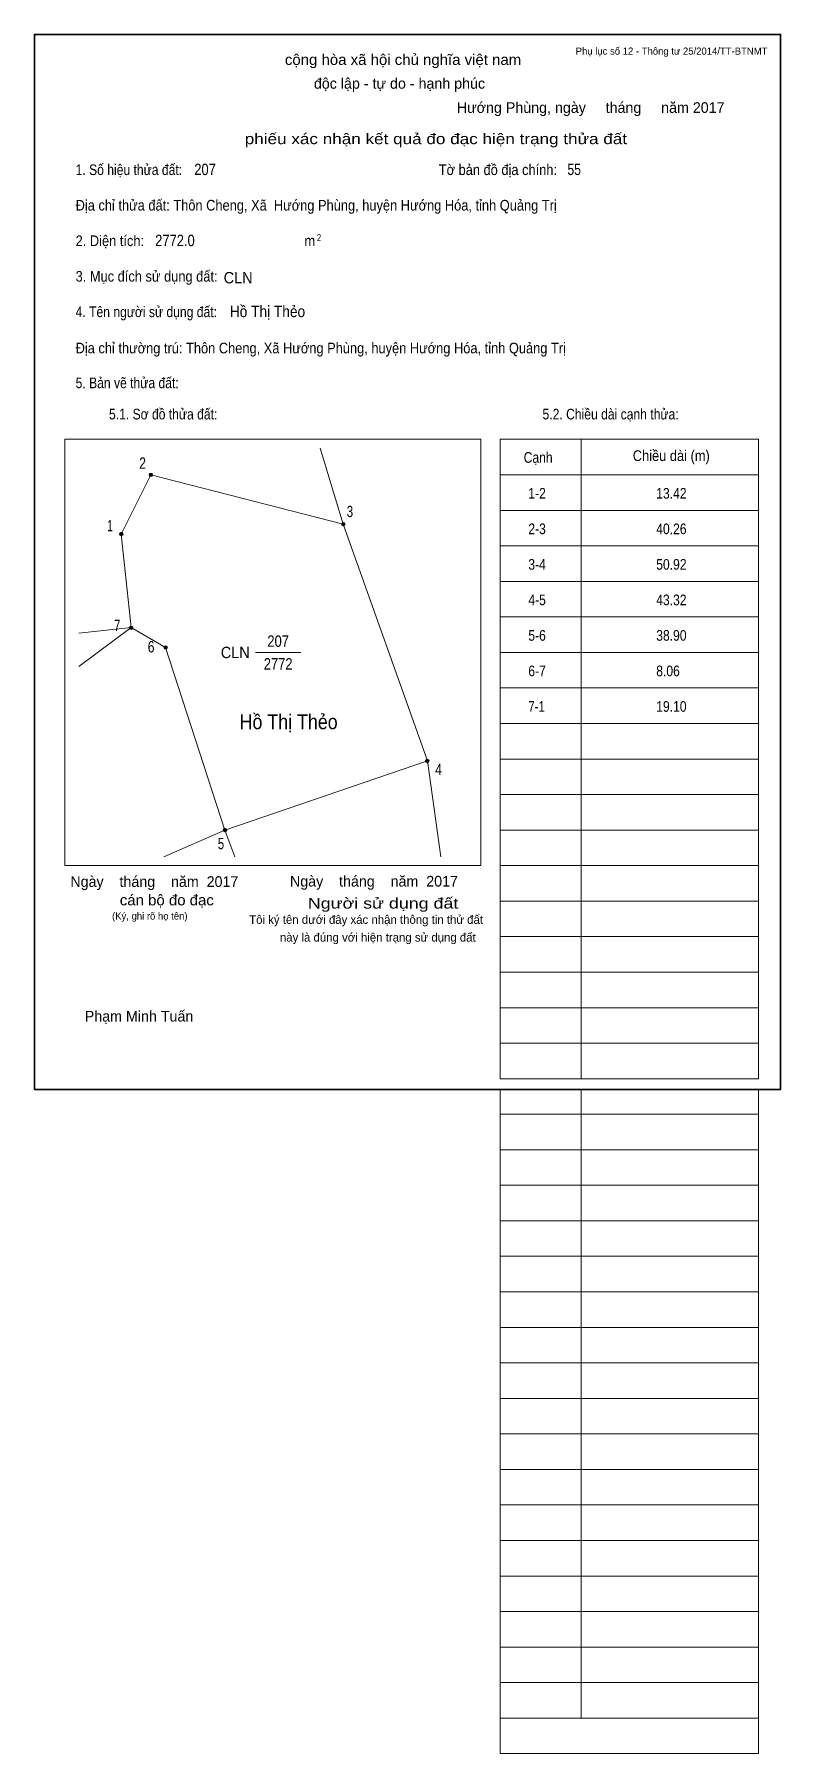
# Model space of a CAD drawing. Header units: centimetres. Extents: x 0 to 21, y -18.7 to 29.7.
import ezdxf
from ezdxf.enums import TextEntityAlignment as Align

# ---------------------------------------------------------------- set-up
doc = ezdxf.new("R2010")
doc.units = ezdxf.units.CM
doc.header["$LTSCALE"] = 0.12
for name, color, linetype in [('2', 7, 'Continuous'), ('30', 7, 'Continuous'), ('34', 7, 'Continuous')]:
    doc.layers.add(name, color=color, linetype=linetype)
for name, color, linetype, lineweight in [('32', 7, 'Continuous', 13), ('33', 7, 'Continuous', 13), ('6', 7, 'Continuous', 13), ('63', 7, 'Continuous', 13)]:
    doc.layers.add(name, color=color, linetype=linetype, lineweight=lineweight)

msp = doc.modelspace()

# ---------------------------------------------------------------- hatches: boundary and pattern name
at = {"layer": '32'}
for points in [[(3.3278, 17.3, 1), (3.2278, 17.3, 1)], [(2.4944, 15.6333, 1), (2.3944, 15.6333, 1)], [(8.7444, 15.9111, 1), (8.6444, 15.9111, 1)], [(2.7722, 12.9944, 1), (2.6722, 12.9944, 1)], [(3.7444, 12.4389, 1), (3.6444, 12.4389, 1)], [(11.1056, 9.2444, 1), (11.0056, 9.2444, 1)], [(5.4111, 7.3, 1), (5.3111, 7.3, 1)]]:
    msp.add_hatch(color=256, dxfattribs=at).paths.add_polyline_path(points)

# ---------------------------------------------------------------- linework, layer by layer
for centre in [(3.2778, 17.3), (2.4444, 15.6333), (8.6944, 15.9111), (2.7222, 12.9944), (3.6944, 12.4389), (11.0556, 9.2444), (5.3611, 7.3)]:
    msp.add_circle(centre, 0.05, dxfattribs=at)
at = {"layer": '33'}
msp.add_line((6.22, 12.3), (7.5, 12.3), dxfattribs=at)
at = {"layer": '6'}
for p, q in [((1.25, 11.9), (2.72, 13)), ((1.25, 12.84), (2.72, 13)), ((1.25, 11.9), (2.72, 13)), ((1.25, 12.84), (2.72, 13)), ((1.25, 11.9), (2.72, 13)), ((1.25, 12.84), (2.72, 13)), ((3.64, 6.55), (5.36, 7.3)), ((3.64, 6.55), (5.36, 7.3)), ((3.64, 6.55), (5.36, 7.3))]:
    msp.add_line(p, q, dxfattribs=at)
for points in [[(2.72, 13), (2.44, 15.63), (3.28, 17.3), (8.69, 15.91), (8.04, 18.05)], [(2.72, 13), (2.44, 15.63), (3.28, 17.3), (8.69, 15.91), (8.04, 18.05)], [(2.72, 13), (2.44, 15.63), (3.28, 17.3), (8.69, 15.91), (8.04, 18.05)], [(8.69, 15.91), (11.06, 9.25), (11.44, 6.55)], [(8.69, 15.91), (11.06, 9.25), (11.44, 6.55)], [(8.69, 15.91), (11.06, 9.25), (11.44, 6.55)], [(5.36, 7.3), (3.69, 12.44), (2.72, 13)], [(5.36, 7.3), (3.69, 12.44), (2.72, 13)], [(5.36, 7.3), (3.69, 12.44), (2.72, 13)], [(5.64, 6.55), (5.36, 7.3), (11.06, 9.25)], [(5.64, 6.55), (5.36, 7.3), (11.06, 9.25)], [(5.64, 6.55), (5.36, 7.3), (11.06, 9.25)]]:
    msp.add_lwpolyline(points, dxfattribs=at)
at = {"layer": '63'}
for p, q in [((0.86, 18.3), (12.56, 18.3)), ((0.86, 6.3), (0.86, 18.3)), ((12.56, 6.3), (12.56, 18.3)), ((13.11, 18.3), (20.38, 18.3)), ((13.11, 0.3), (13.11, 18.3)), ((15.39, 0.3), (15.39, 18.3)), ((20.38, 0.3), (20.38, 18.3)), ((13.11, 17.3), (20.38, 17.3)), ((13.11, 16.3), (20.38, 16.3)), ((13.11, 15.3), (20.38, 15.3)), ((13.11, 14.3), (20.38, 14.3)), ((13.11, 13.3), (20.38, 13.3)), ((13.11, 12.3), (20.38, 12.3)), ((13.11, 11.3), (20.38, 11.3)), ((13.11, 10.3), (20.38, 10.3)), ((13.11, 9.3), (20.38, 9.3)), ((13.11, 8.3), (20.38, 8.3)), ((13.11, 7.3), (20.38, 7.3)), ((0.86, 6.3), (12.56, 6.3)), ((13.11, 6.3), (20.38, 6.3)), ((13.11, 5.3), (20.38, 5.3)), ((13.11, 4.3), (20.38, 4.3)), ((13.11, 3.3), (20.38, 3.3)), ((13.11, 2.3), (20.38, 2.3)), ((13.11, 1.3), (20.38, 1.3)), ((13.11, 0.3), (20.38, 0.3)), ((13.11, -18.7), (13.11, 0)), ((15.39, -17.7), (15.39, 0)), ((20.38, -18.7), (20.38, 0)), ((13.11, -0.7), (20.38, -0.7)), ((13.11, -0.7), (20.38, -0.7)), ((13.11, -1.7), (20.38, -1.7)), ((13.11, -2.7), (20.38, -2.7)), ((13.11, -3.7), (20.38, -3.7)), ((13.11, -4.7), (20.38, -4.7)), ((13.11, -5.7), (20.38, -5.7)), ((13.11, -6.7), (20.38, -6.7)), ((13.11, -7.7), (20.38, -7.7)), ((13.11, -8.7), (20.38, -8.7)), ((13.11, -9.7), (20.38, -9.7)), ((13.11, -10.7), (20.38, -10.7)), ((13.11, -11.7), (20.38, -11.7)), ((13.11, -12.7), (20.38, -12.7)), ((13.11, -13.7), (20.38, -13.7)), ((13.11, -14.7), (20.38, -14.7)), ((13.11, -15.7), (20.38, -15.7)), ((13.11, -16.7), (20.38, -16.7)), ((13.11, -17.7), (20.38, -17.7)), ((13.11, -18.7), (20.38, -18.7))]:
    msp.add_line(p, q, dxfattribs=at)
at = {"layer": '63', "lineweight": 35}
msp.add_lwpolyline([(0, 0), (0, 29.7), (21, 29.7), (21, 0)], close=True, dxfattribs=at)

# ---------------------------------------------------------------- texts
at = {"layer": '2', "width": 0.9}
msp.add_text('Hồ Thị Thẻo', height=0.4166, dxfattribs=at).set_placement((7.155, 10.14), align=Align.CENTER)
at = {"layer": '30'}
for s, width, p in [('1-2', 0.85, (13.9, 16.63)), ('13.42', 0.85, (17.5, 16.63)), ('2-3', 0.85, (13.9, 15.63)), ('40.26', 0.85, (17.5, 15.63)), ('3-4', 0.85, (13.9, 14.63)), ('50.92', 0.85, (17.5, 14.63)), ('4-5', 0.85, (13.9, 13.63)), ('43.32', 0.85, (17.5, 13.63)), ('5-6', 0.85, (13.9, 12.63)), ('38.90', 0.85, (17.5, 12.63)), ('6-7', 0.85, (13.9, 11.63)), ('8.06', 0.85, (17.5, 11.63)), ('7-1', 0.8, (13.9, 10.63)), ('19.10', 0.85, (17.5, 10.63))]:
    msp.add_text(s, height=0.3, dxfattribs=dict(at, width=width)).set_placement(p)
at = {"layer": '32'}
for s, width, p in [('2', 0.8, (3.045, 17.47)), ('1', 0.65, (2.13, 15.71)), ('3', 0.75, (8.88, 16.11)), ('7', 0.75, (2.33, 12.9)), ('6', 0.8, (3.285, 12.3)), ('4', 0.8, (11.375, 8.85)), ('5', 0.75, (5.25, 6.76))]:
    msp.add_text(s, height=0.32, dxfattribs=dict(at, width=width)).set_placement(p, align=Align.CENTER)
at = {"layer": '33', "width": 0.95}
for p in [(6.14, 22.69), (6.06, 12.14)]:
    msp.add_text('CLN', height=0.32, dxfattribs=at).set_placement(p, align=Align.RIGHT)
at = {"layer": '33', "width": 0.85}
for s, p in [('207', (6.86, 12.46)), ('2772', (6.86, 11.82))]:
    msp.add_text(s, height=0.32, dxfattribs=at).set_placement(p, align=Align.CENTER)
at = {"layer": '34'}
for s, width, p in [('207', 0.85, (4.5, 25.74)), ('55', 0.8, (15, 25.74)), ('2772.0', 0.85, (3.4, 23.74)), ('Hồ Thị Thẻo', 0.9, (5.5, 21.74))]:
    msp.add_text(s, height=0.32, dxfattribs=dict(at, width=width)).set_placement(p)
at = {"layer": '63', "width": 1.05}
msp.add_text('cộng hòa xã hội chủ nghĩa việt nam', height=0.3, dxfattribs=at).set_placement((10.375, 28.84), align=Align.CENTER)
at = {"layer": '63'}
for s, height, p in [('Phụ lục số 12 - Thông tư 25/2014/TT-BTNMT', 0.2, (20.63, 29.13)), ('Ngày    tháng    năm  2017', 0.3, (5.74, 5.7)), ('Ngày    tháng    năm  2017', 0.3, (11.92, 5.71)), ('(Ký, ghi rõ họ tên)', 0.2, (4.31, 4.78))]:
    msp.add_text(s, height=height, dxfattribs=at).set_placement(p, align=Align.RIGHT)
for s, height, p in [('độc lập - tự do - hạnh phúc', 0.3, (10.275, 28.17)), ('Hướng Phùng, ngày     tháng     năm 2017', 0.3, (15.655, 27.49)), ('Tôi ký tên dưới đây xác nhận thông tin thử đất', 0.24, (9.335, 4.66)), ('này là đúng với hiện trạng sử dụng đất', 0.24, (9.665, 4.16)), ('Phạm Minh Tuấn', 0.3, (2.945, 1.91))]:
    msp.add_text(s, height=height, dxfattribs=at).set_placement(p, align=Align.CENTER)
for s, width, p in [('phiếu xác nhận kết quả đo đạc hiện trạng thửa đất', 1.2, (16.68, 26.61)), ('cán bộ đo đạc', 1.05, (5.05, 5.18)), ('Người sử dụng đất', 1.25, (11.93, 5.09))]:
    msp.add_text(s, height=0.3, dxfattribs=dict(at, width=width)).set_placement(p, align=Align.RIGHT)
for s, height, width, p in [('1. Số hiệu thửa đất:', 0.3, 0.85, (1.16, 25.74)), ('Tờ bản đồ địa chính:', 0.3, 0.9, (11.38, 25.74)), ('Địa chỉ thửa đất: Thôn Cheng, Xã  Hướng Phùng, huyện Hướng Hóa, tỉnh Quảng Trị', 0.3, 0.9, (1.16, 24.74)), ('2. Diện tích:', 0.3, 0.9, (1.16, 23.74)), ('m', 0.3, 0.9, (7.6, 23.74)), ('2', 0.2, 0.8, (7.95, 23.88)), ('3. Mục đích sử dụng đất:', 0.3, 0.9, (1.16, 22.74)), ('4. Tên người sử dụng đất:', 0.3, 0.85, (1.16, 21.74)), ('Địa chỉ thường trú: Thôn Cheng, Xã Hướng Phùng, huyện Hướng Hóa, tỉnh Quảng Trị', 0.3, 0.9, (1.16, 20.72)), ('5. Bản vẽ thửa đất:', 0.3, 0.85, (1.16, 19.74)), ('5.1. Sơ đồ thửa đất:', 0.3, 0.85, (2.1, 18.86)), ('5.2. Chiều dài cạnh thửa:', 0.3, 0.85, (14.3, 18.86)), ('Cạnh', 0.3, 0.85, (13.77, 17.64)), ('Chiều dài (m)', 0.3, 0.9, (16.84, 17.69))]:
    msp.add_text(s, height=height, dxfattribs=dict(at, width=width)).set_placement(p)

doc.saveas('drawing.dxf')
